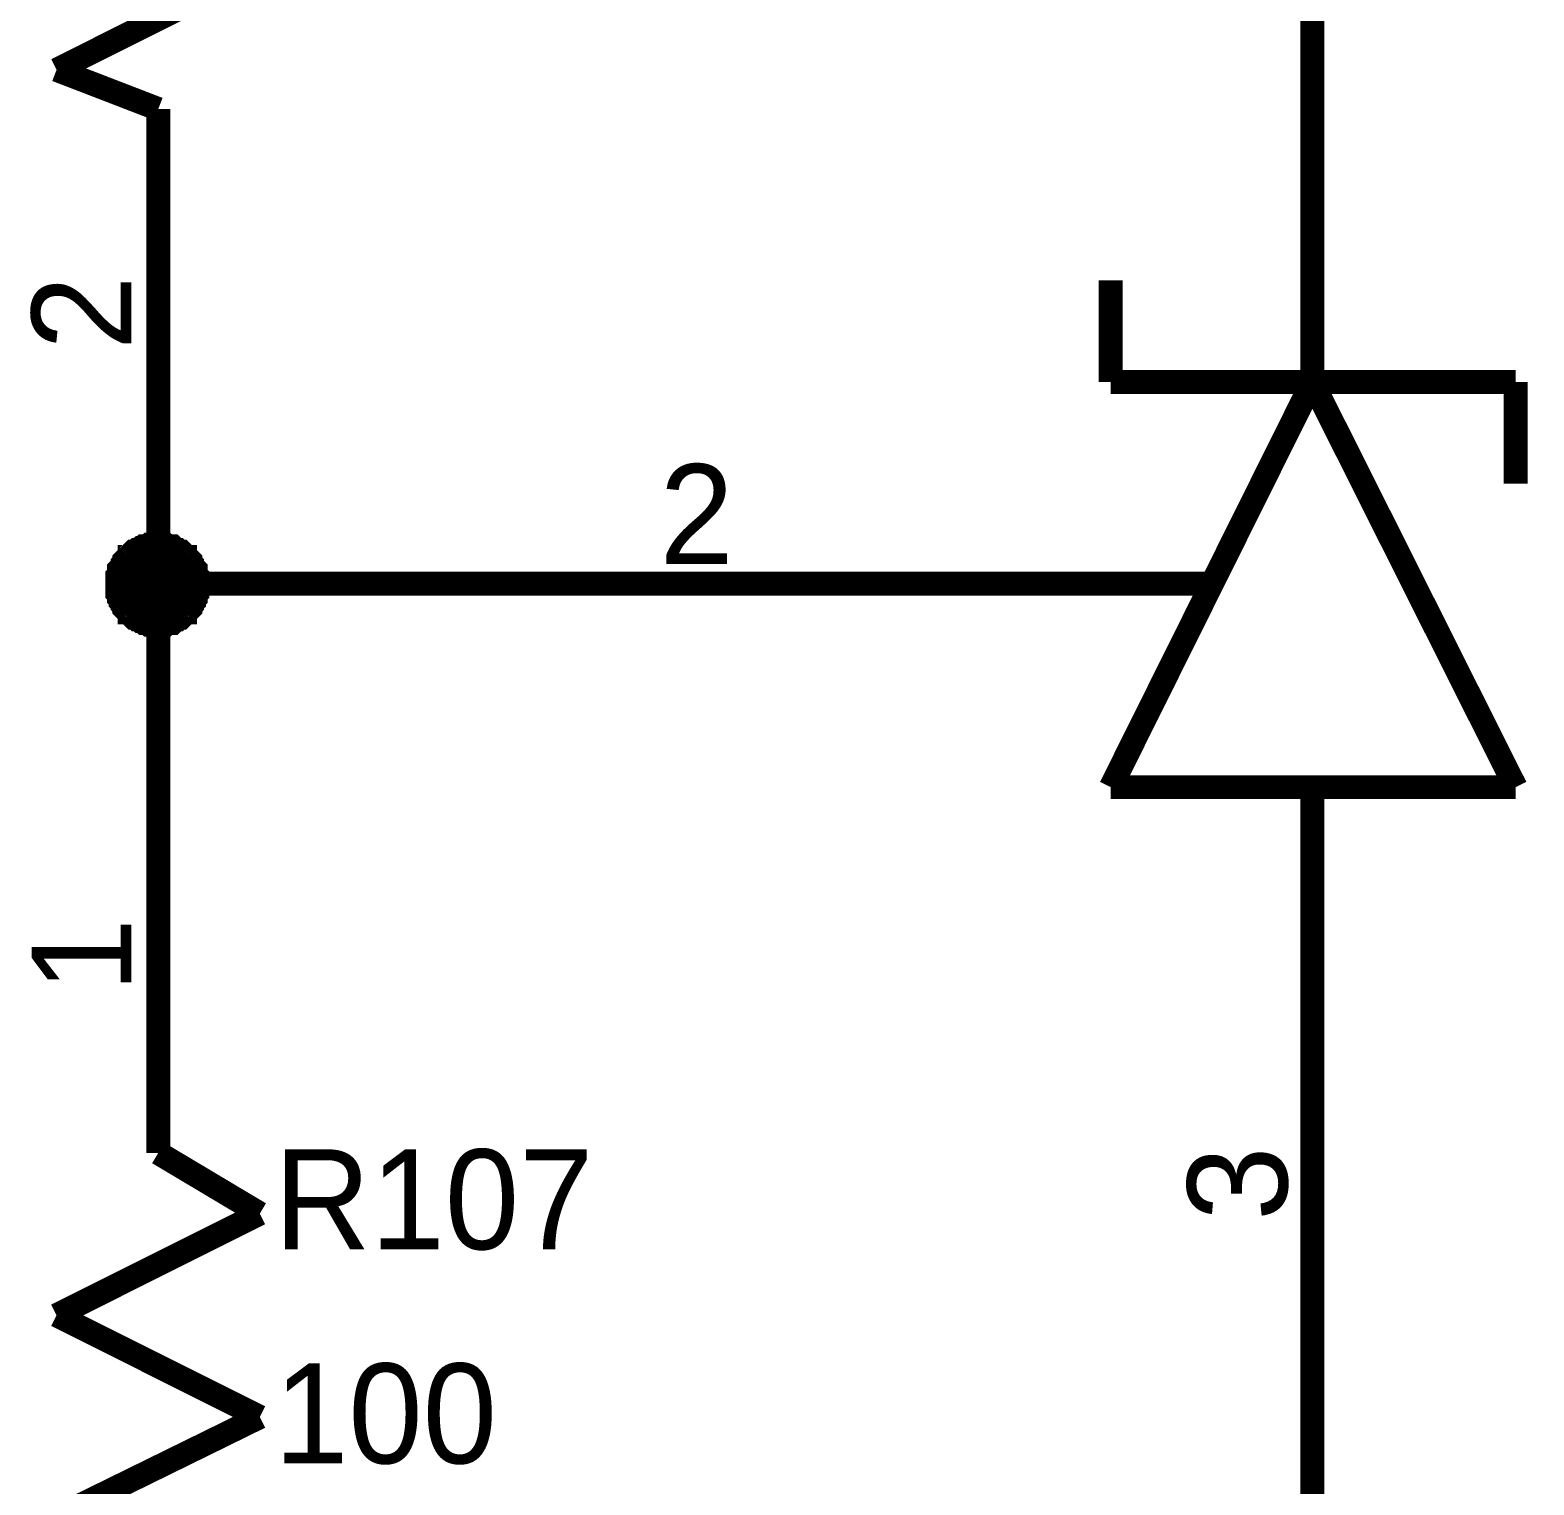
# Model space of a CAD drawing. Header units: millimetres. Extents: x 0 to 800, y 0 to 567.
# Drawn here: x 594.9 to 613.79, y 271.02 to 289.29 of the extents above; entities that cross this region are included whole.
import ezdxf

# ---------------------------------------------------------------- set-up
doc = ezdxf.new("R2010")
doc.units = ezdxf.units.MM
doc.layers.add('Sheet', color=255, linetype='Continuous')

msp = doc.modelspace()

# ---------------------------------------------------------------- linework, layer by layer
at = {"layer": 'Sheet'}
for points, const_width in [([(611.006, 287.399), (611.006, 292.483)], 0.3), ([(597.79, 290.064), (595.237, 288.787)], 0.3), ([(595.237, 288.787), (596.514, 288.295)], 0.3), ([(611.006, 272.167), (611.006, 262.491), (626.013, 262.491), (645.03, 262.491), (645.03, 288.787)], 0.3), ([(596.514, 288.295), (596.514, 283.21)], 0.3), ([(596.514, 288.295), (596.514, 287.533)], 0.3), ([(611.006, 284.868), (611.006, 287.399)], 0.3), ([(608.475, 284.868), (608.475, 286.144)], 0.3), ([(608.475, 284.868), (613.559, 284.868)], 0.3), ([(608.475, 279.783), (611.006, 284.868)], 0.3), ([(613.559, 279.783), (611.006, 284.868)], 0.3), ([(613.559, 284.868), (613.559, 283.591)], 0.3), ([(596.514, 280.276), (596.514, 282.336), (596.514, 283.21)], 0.3), ([(595.998, 282.336), (595.998, 282.359), (595.998, 282.381), (595.998, 282.404), (595.998, 282.426), (596.021, 282.448), (596.021, 282.471), (596.021, 282.516), (596.043, 282.538), (596.043, 282.538), (596.066, 282.56), (596.066, 282.583), (596.088, 282.605), (596.088, 282.628), (596.11, 282.65), (596.133, 282.672), (596.155, 282.672), (596.155, 282.695), (596.178, 282.717), (596.2, 282.74), (596.222, 282.74), (596.245, 282.762), (596.267, 282.762), (596.29, 282.784), (596.312, 282.784), (596.334, 282.807), (596.357, 282.807), (596.379, 282.807), (596.402, 282.829), (596.424, 282.829), (596.469, 282.829), (596.491, 282.829), (596.514, 282.829)], 0.3), ([(595.998, 282.336), (595.998, 282.359), (595.998, 282.381), (595.998, 282.404), (595.998, 282.426), (596.021, 282.448), (596.021, 282.471), (596.021, 282.516), (596.043, 282.538), (596.043, 282.538), (596.066, 282.56), (596.066, 282.583), (596.088, 282.605), (596.088, 282.628), (596.11, 282.65), (596.133, 282.672), (596.155, 282.672), (596.155, 282.695), (596.178, 282.717), (596.2, 282.74), (596.222, 282.74), (596.245, 282.762), (596.267, 282.762), (596.29, 282.784), (596.312, 282.784), (596.334, 282.807), (596.357, 282.807), (596.379, 282.807), (596.402, 282.829), (596.424, 282.829), (596.469, 282.829), (596.491, 282.829), (596.514, 282.829)], 0.3), ([(595.998, 282.336), (595.998, 282.359), (595.998, 282.381), (595.998, 282.404), (595.998, 282.426), (596.021, 282.448), (596.021, 282.471), (596.021, 282.516), (596.043, 282.538), (596.043, 282.538), (596.066, 282.56), (596.066, 282.583), (596.088, 282.605), (596.088, 282.628), (596.11, 282.65), (596.133, 282.672), (596.155, 282.672), (596.155, 282.695), (596.178, 282.717), (596.2, 282.74), (596.222, 282.74), (596.245, 282.762), (596.267, 282.762), (596.29, 282.784), (596.312, 282.784), (596.334, 282.807), (596.357, 282.807), (596.379, 282.807), (596.402, 282.829), (596.424, 282.829), (596.469, 282.829), (596.491, 282.829), (596.514, 282.829)], 0.3), ([(595.998, 282.336), (595.998, 282.359), (595.998, 282.381), (595.998, 282.404), (595.998, 282.426), (596.021, 282.448), (596.021, 282.471), (596.021, 282.516), (596.043, 282.538), (596.043, 282.538), (596.066, 282.56), (596.066, 282.583), (596.088, 282.605), (596.088, 282.628), (596.11, 282.65), (596.133, 282.672), (596.155, 282.672), (596.155, 282.695), (596.178, 282.717), (596.2, 282.74), (596.222, 282.74), (596.245, 282.762), (596.267, 282.762), (596.29, 282.784), (596.312, 282.784), (596.334, 282.807), (596.357, 282.807), (596.379, 282.807), (596.402, 282.829), (596.424, 282.829), (596.469, 282.829), (596.491, 282.829), (596.514, 282.829)], 0.3), ([(596.514, 282.829), (596.514, 282.829)], 0.3), ([(596.514, 282.829), (596.536, 282.829), (596.558, 282.829), (596.581, 282.829), (596.603, 282.829), (596.626, 282.807), (596.648, 282.807), (596.693, 282.807), (596.715, 282.784), (596.715, 282.784), (596.738, 282.762), (596.76, 282.762), (596.782, 282.74), (596.805, 282.74), (596.827, 282.717), (596.85, 282.695), (596.85, 282.672), (596.872, 282.672), (596.894, 282.65), (596.917, 282.628), (596.917, 282.605), (596.939, 282.583), (596.939, 282.56), (596.962, 282.538), (596.962, 282.538), (596.984, 282.516), (596.984, 282.471), (596.984, 282.448), (597.006, 282.426), (597.006, 282.404), (597.006, 282.381), (597.006, 282.359), (597.006, 282.336)], 0.3), ([(596.514, 282.829), (596.514, 282.829)], 0.3), ([(596.514, 282.829), (596.536, 282.829), (596.558, 282.829), (596.581, 282.829), (596.603, 282.829), (596.626, 282.807), (596.648, 282.807), (596.693, 282.807), (596.715, 282.784), (596.715, 282.784), (596.738, 282.762), (596.76, 282.762), (596.782, 282.74), (596.805, 282.74), (596.827, 282.717), (596.85, 282.695), (596.85, 282.672), (596.872, 282.672), (596.894, 282.65), (596.917, 282.628), (596.917, 282.605), (596.939, 282.583), (596.939, 282.56), (596.962, 282.538), (596.962, 282.538), (596.984, 282.516), (596.984, 282.471), (596.984, 282.448), (597.006, 282.426), (597.006, 282.404), (597.006, 282.381), (597.006, 282.359), (597.006, 282.336)], 0.3), ([(596.514, 282.829), (596.514, 282.829)], 0.3), ([(596.514, 282.829), (596.536, 282.829), (596.558, 282.829), (596.581, 282.829), (596.603, 282.829), (596.626, 282.807), (596.648, 282.807), (596.693, 282.807), (596.715, 282.784), (596.715, 282.784), (596.738, 282.762), (596.76, 282.762), (596.782, 282.74), (596.805, 282.74), (596.827, 282.717), (596.85, 282.695), (596.85, 282.672), (596.872, 282.672), (596.894, 282.65), (596.917, 282.628), (596.917, 282.605), (596.939, 282.583), (596.939, 282.56), (596.962, 282.538), (596.962, 282.538), (596.984, 282.516), (596.984, 282.471), (596.984, 282.448), (597.006, 282.426), (597.006, 282.404), (597.006, 282.381), (597.006, 282.359), (597.006, 282.336)], 0.3), ([(596.514, 282.829), (596.514, 282.829)], 0.3), ([(596.514, 282.829), (596.536, 282.829), (596.558, 282.829), (596.581, 282.829), (596.603, 282.829), (596.626, 282.807), (596.648, 282.807), (596.693, 282.807), (596.715, 282.784), (596.715, 282.784), (596.738, 282.762), (596.76, 282.762), (596.782, 282.74), (596.805, 282.74), (596.827, 282.717), (596.85, 282.695), (596.85, 282.672), (596.872, 282.672), (596.894, 282.65), (596.917, 282.628), (596.917, 282.605), (596.939, 282.583), (596.939, 282.56), (596.962, 282.538), (596.962, 282.538), (596.984, 282.516), (596.984, 282.471), (596.984, 282.448), (597.006, 282.426), (597.006, 282.404), (597.006, 282.381), (597.006, 282.359), (597.006, 282.336)], 0.3), ([(595.998, 282.336), (595.998, 282.359), (595.998, 282.381), (595.998, 282.404), (595.998, 282.426), (596.021, 282.448), (596.021, 282.471), (596.021, 282.516), (596.043, 282.538), (596.043, 282.538), (596.066, 282.56), (596.066, 282.583), (596.088, 282.605), (596.088, 282.628), (596.11, 282.65), (596.133, 282.672), (596.155, 282.672), (596.155, 282.695), (596.178, 282.717), (596.2, 282.74), (596.222, 282.74), (596.245, 282.762), (596.267, 282.762), (596.29, 282.784), (596.312, 282.784), (596.334, 282.807), (596.357, 282.807), (596.379, 282.807), (596.402, 282.829), (596.424, 282.829), (596.469, 282.829), (596.491, 282.829), (596.514, 282.829)], 0.0991), ([(595.998, 282.336), (595.998, 282.359), (595.998, 282.381), (595.998, 282.404), (595.998, 282.426), (596.021, 282.448), (596.021, 282.471), (596.021, 282.516), (596.043, 282.538), (596.043, 282.538), (596.066, 282.56), (596.066, 282.583), (596.088, 282.605), (596.088, 282.628), (596.11, 282.65), (596.133, 282.672), (596.155, 282.672), (596.155, 282.695), (596.178, 282.717), (596.2, 282.74), (596.222, 282.74), (596.245, 282.762), (596.267, 282.762), (596.29, 282.784), (596.312, 282.784), (596.334, 282.807), (596.357, 282.807), (596.379, 282.807), (596.402, 282.829), (596.424, 282.829), (596.469, 282.829), (596.491, 282.829), (596.514, 282.829)], 0.0991), ([(595.998, 282.336), (595.998, 282.359), (595.998, 282.381), (595.998, 282.404), (595.998, 282.426), (596.021, 282.448), (596.021, 282.471), (596.021, 282.516), (596.043, 282.538), (596.043, 282.538), (596.066, 282.56), (596.066, 282.583), (596.088, 282.605), (596.088, 282.628), (596.11, 282.65), (596.133, 282.672), (596.155, 282.672), (596.155, 282.695), (596.178, 282.717), (596.2, 282.74), (596.222, 282.74), (596.245, 282.762), (596.267, 282.762), (596.29, 282.784), (596.312, 282.784), (596.334, 282.807), (596.357, 282.807), (596.379, 282.807), (596.402, 282.829), (596.424, 282.829), (596.469, 282.829), (596.491, 282.829), (596.514, 282.829)], 0.0991), ([(595.998, 282.336), (595.998, 282.359), (595.998, 282.381), (595.998, 282.404), (595.998, 282.426), (596.021, 282.448), (596.021, 282.471), (596.021, 282.516), (596.043, 282.538), (596.043, 282.538), (596.066, 282.56), (596.066, 282.583), (596.088, 282.605), (596.088, 282.628), (596.11, 282.65), (596.133, 282.672), (596.155, 282.672), (596.155, 282.695), (596.178, 282.717), (596.2, 282.74), (596.222, 282.74), (596.245, 282.762), (596.267, 282.762), (596.29, 282.784), (596.312, 282.784), (596.334, 282.807), (596.357, 282.807), (596.379, 282.807), (596.402, 282.829), (596.424, 282.829), (596.469, 282.829), (596.491, 282.829), (596.514, 282.829)], 0.0991), ([(596.514, 282.829), (596.514, 282.829)], 0.0991), ([(596.514, 282.829), (596.536, 282.829), (596.558, 282.829), (596.581, 282.829), (596.603, 282.829), (596.626, 282.807), (596.648, 282.807), (596.693, 282.807), (596.715, 282.784), (596.715, 282.784), (596.738, 282.762), (596.76, 282.762), (596.782, 282.74), (596.805, 282.74), (596.827, 282.717), (596.85, 282.695), (596.85, 282.672), (596.872, 282.672), (596.894, 282.65), (596.917, 282.628), (596.917, 282.605), (596.939, 282.583), (596.939, 282.56), (596.962, 282.538), (596.962, 282.538), (596.984, 282.516), (596.984, 282.471), (596.984, 282.448), (597.006, 282.426), (597.006, 282.404), (597.006, 282.381), (597.006, 282.359), (597.006, 282.336)], 0.0991), ([(596.514, 282.829), (596.514, 282.829)], 0.0991), ([(596.514, 282.829), (596.536, 282.829), (596.558, 282.829), (596.581, 282.829), (596.603, 282.829), (596.626, 282.807), (596.648, 282.807), (596.693, 282.807), (596.715, 282.784), (596.715, 282.784), (596.738, 282.762), (596.76, 282.762), (596.782, 282.74), (596.805, 282.74), (596.827, 282.717), (596.85, 282.695), (596.85, 282.672), (596.872, 282.672), (596.894, 282.65), (596.917, 282.628), (596.917, 282.605), (596.939, 282.583), (596.939, 282.56), (596.962, 282.538), (596.962, 282.538), (596.984, 282.516), (596.984, 282.471), (596.984, 282.448), (597.006, 282.426), (597.006, 282.404), (597.006, 282.381), (597.006, 282.359), (597.006, 282.336)], 0.0991), ([(596.514, 282.829), (596.514, 282.829)], 0.0991), ([(596.514, 282.829), (596.536, 282.829), (596.558, 282.829), (596.581, 282.829), (596.603, 282.829), (596.626, 282.807), (596.648, 282.807), (596.693, 282.807), (596.715, 282.784), (596.715, 282.784), (596.738, 282.762), (596.76, 282.762), (596.782, 282.74), (596.805, 282.74), (596.827, 282.717), (596.85, 282.695), (596.85, 282.672), (596.872, 282.672), (596.894, 282.65), (596.917, 282.628), (596.917, 282.605), (596.939, 282.583), (596.939, 282.56), (596.962, 282.538), (596.962, 282.538), (596.984, 282.516), (596.984, 282.471), (596.984, 282.448), (597.006, 282.426), (597.006, 282.404), (597.006, 282.381), (597.006, 282.359), (597.006, 282.336)], 0.0991), ([(596.514, 282.829), (596.514, 282.829)], 0.0991), ([(596.514, 282.829), (596.536, 282.829), (596.558, 282.829), (596.581, 282.829), (596.603, 282.829), (596.626, 282.807), (596.648, 282.807), (596.693, 282.807), (596.715, 282.784), (596.715, 282.784), (596.738, 282.762), (596.76, 282.762), (596.782, 282.74), (596.805, 282.74), (596.827, 282.717), (596.85, 282.695), (596.85, 282.672), (596.872, 282.672), (596.894, 282.65), (596.917, 282.628), (596.917, 282.605), (596.939, 282.583), (596.939, 282.56), (596.962, 282.538), (596.962, 282.538), (596.984, 282.516), (596.984, 282.471), (596.984, 282.448), (597.006, 282.426), (597.006, 282.404), (597.006, 282.381), (597.006, 282.359), (597.006, 282.336)], 0.0991), ([(596.514, 281.821), (596.491, 281.821), (596.469, 281.821), (596.424, 281.821), (596.402, 281.821), (596.379, 281.844), (596.357, 281.844), (596.334, 281.844), (596.312, 281.866), (596.29, 281.866), (596.267, 281.888), (596.245, 281.888), (596.222, 281.911), (596.2, 281.911), (596.178, 281.933), (596.155, 281.956), (596.155, 281.978), (596.133, 281.978), (596.11, 282), (596.088, 282.023), (596.088, 282.045), (596.066, 282.068), (596.066, 282.09), (596.043, 282.112), (596.043, 282.135), (596.021, 282.157), (596.021, 282.18), (596.021, 282.202), (595.998, 282.224), (595.998, 282.247), (595.998, 282.292), (595.998, 282.314), (595.998, 282.336)], 0.3), ([(595.998, 282.336), (595.998, 282.336)], 0.3), ([(596.514, 281.821), (596.491, 281.821), (596.469, 281.821), (596.424, 281.821), (596.402, 281.821), (596.379, 281.844), (596.357, 281.844), (596.334, 281.844), (596.312, 281.866), (596.29, 281.866), (596.267, 281.888), (596.245, 281.888), (596.222, 281.911), (596.2, 281.911), (596.178, 281.933), (596.155, 281.956), (596.155, 281.978), (596.133, 281.978), (596.11, 282), (596.088, 282.023), (596.088, 282.045), (596.066, 282.068), (596.066, 282.09), (596.043, 282.112), (596.043, 282.135), (596.021, 282.157), (596.021, 282.18), (596.021, 282.202), (595.998, 282.224), (595.998, 282.247), (595.998, 282.292), (595.998, 282.314), (595.998, 282.336)], 0.3), ([(595.998, 282.336), (595.998, 282.336)], 0.3), ([(596.514, 281.821), (596.491, 281.821), (596.469, 281.821), (596.424, 281.821), (596.402, 281.821), (596.379, 281.844), (596.357, 281.844), (596.334, 281.844), (596.312, 281.866), (596.29, 281.866), (596.267, 281.888), (596.245, 281.888), (596.222, 281.911), (596.2, 281.911), (596.178, 281.933), (596.155, 281.956), (596.155, 281.978), (596.133, 281.978), (596.11, 282), (596.088, 282.023), (596.088, 282.045), (596.066, 282.068), (596.066, 282.09), (596.043, 282.112), (596.043, 282.135), (596.021, 282.157), (596.021, 282.18), (596.021, 282.202), (595.998, 282.224), (595.998, 282.247), (595.998, 282.292), (595.998, 282.314), (595.998, 282.336)], 0.3), ([(595.998, 282.336), (595.998, 282.336)], 0.3), ([(596.514, 281.821), (596.491, 281.821), (596.469, 281.821), (596.424, 281.821), (596.402, 281.821), (596.379, 281.844), (596.357, 281.844), (596.334, 281.844), (596.312, 281.866), (596.29, 281.866), (596.267, 281.888), (596.245, 281.888), (596.222, 281.911), (596.2, 281.911), (596.178, 281.933), (596.155, 281.956), (596.155, 281.978), (596.133, 281.978), (596.11, 282), (596.088, 282.023), (596.088, 282.045), (596.066, 282.068), (596.066, 282.09), (596.043, 282.112), (596.043, 282.135), (596.021, 282.157), (596.021, 282.18), (596.021, 282.202), (595.998, 282.224), (595.998, 282.247), (595.998, 282.292), (595.998, 282.314), (595.998, 282.336)], 0.3), ([(595.998, 282.336), (595.998, 282.336)], 0.3), ([(596.514, 281.821), (596.491, 281.821), (596.469, 281.821), (596.424, 281.821), (596.402, 281.821), (596.379, 281.844), (596.357, 281.844), (596.334, 281.844), (596.312, 281.866), (596.29, 281.866), (596.267, 281.888), (596.245, 281.888), (596.222, 281.911), (596.2, 281.911), (596.178, 281.933), (596.155, 281.956), (596.155, 281.978), (596.133, 281.978), (596.11, 282), (596.088, 282.023), (596.088, 282.045), (596.066, 282.068), (596.066, 282.09), (596.043, 282.112), (596.043, 282.135), (596.021, 282.157), (596.021, 282.18), (596.021, 282.202), (595.998, 282.224), (595.998, 282.247), (595.998, 282.292), (595.998, 282.314), (595.998, 282.336)], 0.0991), ([(595.998, 282.336), (595.998, 282.336)], 0.0991), ([(596.514, 281.821), (596.491, 281.821), (596.469, 281.821), (596.424, 281.821), (596.402, 281.821), (596.379, 281.844), (596.357, 281.844), (596.334, 281.844), (596.312, 281.866), (596.29, 281.866), (596.267, 281.888), (596.245, 281.888), (596.222, 281.911), (596.2, 281.911), (596.178, 281.933), (596.155, 281.956), (596.155, 281.978), (596.133, 281.978), (596.11, 282), (596.088, 282.023), (596.088, 282.045), (596.066, 282.068), (596.066, 282.09), (596.043, 282.112), (596.043, 282.135), (596.021, 282.157), (596.021, 282.18), (596.021, 282.202), (595.998, 282.224), (595.998, 282.247), (595.998, 282.292), (595.998, 282.314), (595.998, 282.336)], 0.0991), ([(595.998, 282.336), (595.998, 282.336)], 0.0991), ([(596.514, 281.821), (596.491, 281.821), (596.469, 281.821), (596.424, 281.821), (596.402, 281.821), (596.379, 281.844), (596.357, 281.844), (596.334, 281.844), (596.312, 281.866), (596.29, 281.866), (596.267, 281.888), (596.245, 281.888), (596.222, 281.911), (596.2, 281.911), (596.178, 281.933), (596.155, 281.956), (596.155, 281.978), (596.133, 281.978), (596.11, 282), (596.088, 282.023), (596.088, 282.045), (596.066, 282.068), (596.066, 282.09), (596.043, 282.112), (596.043, 282.135), (596.021, 282.157), (596.021, 282.18), (596.021, 282.202), (595.998, 282.224), (595.998, 282.247), (595.998, 282.292), (595.998, 282.314), (595.998, 282.336)], 0.0991), ([(595.998, 282.336), (595.998, 282.336)], 0.0991), ([(596.514, 281.821), (596.491, 281.821), (596.469, 281.821), (596.424, 281.821), (596.402, 281.821), (596.379, 281.844), (596.357, 281.844), (596.334, 281.844), (596.312, 281.866), (596.29, 281.866), (596.267, 281.888), (596.245, 281.888), (596.222, 281.911), (596.2, 281.911), (596.178, 281.933), (596.155, 281.956), (596.155, 281.978), (596.133, 281.978), (596.11, 282), (596.088, 282.023), (596.088, 282.045), (596.066, 282.068), (596.066, 282.09), (596.043, 282.112), (596.043, 282.135), (596.021, 282.157), (596.021, 282.18), (596.021, 282.202), (595.998, 282.224), (595.998, 282.247), (595.998, 282.292), (595.998, 282.314), (595.998, 282.336)], 0.0991), ([(595.998, 282.336), (595.998, 282.336)], 0.0991), ([(600.859, 282.336), (596.514, 282.336)], 0.3), ([(597.006, 282.336), (597.006, 282.314), (597.006, 282.292), (597.006, 282.247), (597.006, 282.224), (596.984, 282.202), (596.984, 282.18), (596.984, 282.157), (596.962, 282.135), (596.962, 282.112), (596.939, 282.09), (596.939, 282.068), (596.917, 282.045), (596.917, 282.023), (596.894, 282), (596.872, 281.978), (596.85, 281.978), (596.85, 281.956), (596.827, 281.933), (596.805, 281.911), (596.782, 281.911), (596.76, 281.888), (596.738, 281.888), (596.715, 281.866), (596.715, 281.866), (596.693, 281.844), (596.648, 281.844), (596.626, 281.844), (596.603, 281.821), (596.581, 281.821), (596.558, 281.821), (596.536, 281.821), (596.514, 281.821)], 0.3), ([(597.006, 282.336), (597.006, 282.314), (597.006, 282.292), (597.006, 282.247), (597.006, 282.224), (596.984, 282.202), (596.984, 282.18), (596.984, 282.157), (596.962, 282.135), (596.962, 282.112), (596.939, 282.09), (596.939, 282.068), (596.917, 282.045), (596.917, 282.023), (596.894, 282), (596.872, 281.978), (596.85, 281.978), (596.85, 281.956), (596.827, 281.933), (596.805, 281.911), (596.782, 281.911), (596.76, 281.888), (596.738, 281.888), (596.715, 281.866), (596.715, 281.866), (596.693, 281.844), (596.648, 281.844), (596.626, 281.844), (596.603, 281.821), (596.581, 281.821), (596.558, 281.821), (596.536, 281.821), (596.514, 281.821)], 0.3), ([(597.006, 282.336), (597.006, 282.314), (597.006, 282.292), (597.006, 282.247), (597.006, 282.224), (596.984, 282.202), (596.984, 282.18), (596.984, 282.157), (596.962, 282.135), (596.962, 282.112), (596.939, 282.09), (596.939, 282.068), (596.917, 282.045), (596.917, 282.023), (596.894, 282), (596.872, 281.978), (596.85, 281.978), (596.85, 281.956), (596.827, 281.933), (596.805, 281.911), (596.782, 281.911), (596.76, 281.888), (596.738, 281.888), (596.715, 281.866), (596.715, 281.866), (596.693, 281.844), (596.648, 281.844), (596.626, 281.844), (596.603, 281.821), (596.581, 281.821), (596.558, 281.821), (596.536, 281.821), (596.514, 281.821)], 0.3), ([(597.006, 282.336), (597.006, 282.314), (597.006, 282.292), (597.006, 282.247), (597.006, 282.224), (596.984, 282.202), (596.984, 282.18), (596.984, 282.157), (596.962, 282.135), (596.962, 282.112), (596.939, 282.09), (596.939, 282.068), (596.917, 282.045), (596.917, 282.023), (596.894, 282), (596.872, 281.978), (596.85, 281.978), (596.85, 281.956), (596.827, 281.933), (596.805, 281.911), (596.782, 281.911), (596.76, 281.888), (596.738, 281.888), (596.715, 281.866), (596.715, 281.866), (596.693, 281.844), (596.648, 281.844), (596.626, 281.844), (596.603, 281.821), (596.581, 281.821), (596.558, 281.821), (596.536, 281.821), (596.514, 281.821)], 0.3), ([(597.006, 282.336), (597.006, 282.314), (597.006, 282.292), (597.006, 282.247), (597.006, 282.224), (596.984, 282.202), (596.984, 282.18), (596.984, 282.157), (596.962, 282.135), (596.962, 282.112), (596.939, 282.09), (596.939, 282.068), (596.917, 282.045), (596.917, 282.023), (596.894, 282), (596.872, 281.978), (596.85, 281.978), (596.85, 281.956), (596.827, 281.933), (596.805, 281.911), (596.782, 281.911), (596.76, 281.888), (596.738, 281.888), (596.715, 281.866), (596.715, 281.866), (596.693, 281.844), (596.648, 281.844), (596.626, 281.844), (596.603, 281.821), (596.581, 281.821), (596.558, 281.821), (596.536, 281.821), (596.514, 281.821)], 0.0991), ([(597.006, 282.336), (597.006, 282.314), (597.006, 282.292), (597.006, 282.247), (597.006, 282.224), (596.984, 282.202), (596.984, 282.18), (596.984, 282.157), (596.962, 282.135), (596.962, 282.112), (596.939, 282.09), (596.939, 282.068), (596.917, 282.045), (596.917, 282.023), (596.894, 282), (596.872, 281.978), (596.85, 281.978), (596.85, 281.956), (596.827, 281.933), (596.805, 281.911), (596.782, 281.911), (596.76, 281.888), (596.738, 281.888), (596.715, 281.866), (596.715, 281.866), (596.693, 281.844), (596.648, 281.844), (596.626, 281.844), (596.603, 281.821), (596.581, 281.821), (596.558, 281.821), (596.536, 281.821), (596.514, 281.821)], 0.0991), ([(597.006, 282.336), (597.006, 282.314), (597.006, 282.292), (597.006, 282.247), (597.006, 282.224), (596.984, 282.202), (596.984, 282.18), (596.984, 282.157), (596.962, 282.135), (596.962, 282.112), (596.939, 282.09), (596.939, 282.068), (596.917, 282.045), (596.917, 282.023), (596.894, 282), (596.872, 281.978), (596.85, 281.978), (596.85, 281.956), (596.827, 281.933), (596.805, 281.911), (596.782, 281.911), (596.76, 281.888), (596.738, 281.888), (596.715, 281.866), (596.715, 281.866), (596.693, 281.844), (596.648, 281.844), (596.626, 281.844), (596.603, 281.821), (596.581, 281.821), (596.558, 281.821), (596.536, 281.821), (596.514, 281.821)], 0.0991), ([(597.006, 282.336), (597.006, 282.314), (597.006, 282.292), (597.006, 282.247), (597.006, 282.224), (596.984, 282.202), (596.984, 282.18), (596.984, 282.157), (596.962, 282.135), (596.962, 282.112), (596.939, 282.09), (596.939, 282.068), (596.917, 282.045), (596.917, 282.023), (596.894, 282), (596.872, 281.978), (596.85, 281.978), (596.85, 281.956), (596.827, 281.933), (596.805, 281.911), (596.782, 281.911), (596.76, 281.888), (596.738, 281.888), (596.715, 281.866), (596.715, 281.866), (596.693, 281.844), (596.648, 281.844), (596.626, 281.844), (596.603, 281.821), (596.581, 281.821), (596.558, 281.821), (596.536, 281.821), (596.514, 281.821)], 0.0991), ([(597.006, 282.336), (597.006, 282.336), (597.006, 282.336), (597.006, 282.336), (597.006, 282.336), (597.006, 282.336), (597.006, 282.336), (597.006, 282.336), (597.006, 282.336), (597.006, 282.336), (597.006, 282.336), (597.006, 282.336), (597.006, 282.336), (597.006, 282.336), (597.006, 282.336), (597.006, 282.336), (597.006, 282.336), (597.006, 282.336), (597.006, 282.336), (597.006, 282.336), (597.006, 282.336), (597.006, 282.336), (597.006, 282.336), (597.006, 282.336), (597.006, 282.336), (597.006, 282.336), (597.006, 282.336), (597.006, 282.336), (597.006, 282.336), (597.006, 282.336), (597.006, 282.336), (597.006, 282.336), (597.006, 282.336)], 0.3), ([(597.006, 282.336), (597.006, 282.336)], 0.3), ([(597.006, 282.336), (597.006, 282.336), (597.006, 282.336), (597.006, 282.336), (597.006, 282.336), (597.006, 282.336), (597.006, 282.336), (597.006, 282.336), (597.006, 282.336), (597.006, 282.336), (597.006, 282.336), (597.006, 282.336), (597.006, 282.336), (597.006, 282.336), (597.006, 282.336), (597.006, 282.336), (597.006, 282.336), (597.006, 282.336), (597.006, 282.336), (597.006, 282.336), (597.006, 282.336), (597.006, 282.336), (597.006, 282.336), (597.006, 282.336), (597.006, 282.336), (597.006, 282.336), (597.006, 282.336), (597.006, 282.336), (597.006, 282.336), (597.006, 282.336), (597.006, 282.336), (597.006, 282.336), (597.006, 282.336)], 0.3), ([(597.006, 282.336), (597.006, 282.336)], 0.3), ([(597.006, 282.336), (597.006, 282.336), (597.006, 282.336), (597.006, 282.336), (597.006, 282.336), (597.006, 282.336), (597.006, 282.336), (597.006, 282.336), (597.006, 282.336), (597.006, 282.336), (597.006, 282.336), (597.006, 282.336), (597.006, 282.336), (597.006, 282.336), (597.006, 282.336), (597.006, 282.336), (597.006, 282.336), (597.006, 282.336), (597.006, 282.336), (597.006, 282.336), (597.006, 282.336), (597.006, 282.336), (597.006, 282.336), (597.006, 282.336), (597.006, 282.336), (597.006, 282.336), (597.006, 282.336), (597.006, 282.336), (597.006, 282.336), (597.006, 282.336), (597.006, 282.336), (597.006, 282.336), (597.006, 282.336)], 0.3), ([(597.006, 282.336), (597.006, 282.336)], 0.3), ([(597.006, 282.336), (597.006, 282.336), (597.006, 282.336), (597.006, 282.336), (597.006, 282.336), (597.006, 282.336), (597.006, 282.336), (597.006, 282.336), (597.006, 282.336), (597.006, 282.336), (597.006, 282.336), (597.006, 282.336), (597.006, 282.336), (597.006, 282.336), (597.006, 282.336), (597.006, 282.336), (597.006, 282.336), (597.006, 282.336), (597.006, 282.336), (597.006, 282.336), (597.006, 282.336), (597.006, 282.336), (597.006, 282.336), (597.006, 282.336), (597.006, 282.336), (597.006, 282.336), (597.006, 282.336), (597.006, 282.336), (597.006, 282.336), (597.006, 282.336), (597.006, 282.336), (597.006, 282.336), (597.006, 282.336)], 0.3), ([(597.006, 282.336), (597.006, 282.336)], 0.3), ([(597.006, 282.336), (597.006, 282.336), (597.006, 282.336), (597.006, 282.336), (597.006, 282.336), (597.006, 282.336), (597.006, 282.336), (597.006, 282.336), (597.006, 282.336), (597.006, 282.336), (597.006, 282.336), (597.006, 282.336), (597.006, 282.336), (597.006, 282.336), (597.006, 282.336), (597.006, 282.336), (597.006, 282.336), (597.006, 282.336), (597.006, 282.336), (597.006, 282.336), (597.006, 282.336), (597.006, 282.336), (597.006, 282.336), (597.006, 282.336), (597.006, 282.336), (597.006, 282.336), (597.006, 282.336), (597.006, 282.336), (597.006, 282.336), (597.006, 282.336), (597.006, 282.336), (597.006, 282.336), (597.006, 282.336)], 0.0991), ([(597.006, 282.336), (597.006, 282.336)], 0.0991), ([(597.006, 282.336), (597.006, 282.336), (597.006, 282.336), (597.006, 282.336), (597.006, 282.336), (597.006, 282.336), (597.006, 282.336), (597.006, 282.336), (597.006, 282.336), (597.006, 282.336), (597.006, 282.336), (597.006, 282.336), (597.006, 282.336), (597.006, 282.336), (597.006, 282.336), (597.006, 282.336), (597.006, 282.336), (597.006, 282.336), (597.006, 282.336), (597.006, 282.336), (597.006, 282.336), (597.006, 282.336), (597.006, 282.336), (597.006, 282.336), (597.006, 282.336), (597.006, 282.336), (597.006, 282.336), (597.006, 282.336), (597.006, 282.336), (597.006, 282.336), (597.006, 282.336), (597.006, 282.336), (597.006, 282.336)], 0.0991), ([(597.006, 282.336), (597.006, 282.336)], 0.0991), ([(597.006, 282.336), (597.006, 282.336), (597.006, 282.336), (597.006, 282.336), (597.006, 282.336), (597.006, 282.336), (597.006, 282.336), (597.006, 282.336), (597.006, 282.336), (597.006, 282.336), (597.006, 282.336), (597.006, 282.336), (597.006, 282.336), (597.006, 282.336), (597.006, 282.336), (597.006, 282.336), (597.006, 282.336), (597.006, 282.336), (597.006, 282.336), (597.006, 282.336), (597.006, 282.336), (597.006, 282.336), (597.006, 282.336), (597.006, 282.336), (597.006, 282.336), (597.006, 282.336), (597.006, 282.336), (597.006, 282.336), (597.006, 282.336), (597.006, 282.336), (597.006, 282.336), (597.006, 282.336), (597.006, 282.336)], 0.0991), ([(597.006, 282.336), (597.006, 282.336)], 0.0991), ([(597.006, 282.336), (597.006, 282.336), (597.006, 282.336), (597.006, 282.336), (597.006, 282.336), (597.006, 282.336), (597.006, 282.336), (597.006, 282.336), (597.006, 282.336), (597.006, 282.336), (597.006, 282.336), (597.006, 282.336), (597.006, 282.336), (597.006, 282.336), (597.006, 282.336), (597.006, 282.336), (597.006, 282.336), (597.006, 282.336), (597.006, 282.336), (597.006, 282.336), (597.006, 282.336), (597.006, 282.336), (597.006, 282.336), (597.006, 282.336), (597.006, 282.336), (597.006, 282.336), (597.006, 282.336), (597.006, 282.336), (597.006, 282.336), (597.006, 282.336), (597.006, 282.336), (597.006, 282.336), (597.006, 282.336)], 0.0991), ([(597.006, 282.336), (597.006, 282.336)], 0.0991), ([(605.921, 282.336), (600.859, 282.336)], 0.3), ([(608.475, 282.336), (605.921, 282.336)], 0.3), ([(608.206, 282.336), (609.729, 282.336)], 0.3), ([(596.514, 275.191), (596.514, 280.276)], 0.3), ([(608.475, 279.783), (613.559, 279.783)], 0.3), ([(611.006, 279.783), (611.006, 277.252)], 0.3), ([(611.006, 277.252), (611.006, 272.167)], 0.3), ([(596.514, 275.191), (596.514, 275.953)], 0.3), ([(596.514, 275.191), (597.79, 274.43)], 0.3), ([(597.79, 274.43), (595.237, 273.153)], 0.3), ([(595.237, 273.153), (597.79, 271.876)], 0.3), ([(597.79, 271.876), (595.237, 270.622)], 0.3)]:
    msp.add_lwpolyline(points, dxfattribs=dict(at, const_width=const_width))
at = {"layer": 'Sheet', "const_width": 0.508}
msp.add_lwpolyline([(596.245, 282.339, 1), (596.753, 282.339, 1)], format="xyb", close=True, dxfattribs=at)

# ---------------------------------------------------------------- texts
at = {"layer": 'Sheet'}
for s, p in [('2', (596.178, 285.271)), ('1', (596.178, 277.207)), ('3', (610.692, 274.34))]:
    msp.add_text(s, height=1.254, rotation=90, dxfattribs=at).set_placement(p)
for s, height, p in [('2', 1.254, (602.808, 282.583)), ('R107', 1.2543, (597.969, 273.982)), ('100', 1.2543, (597.969, 271.294))]:
    msp.add_text(s, height=height, dxfattribs=at).set_placement(p)

doc.saveas('drawing.dxf')
